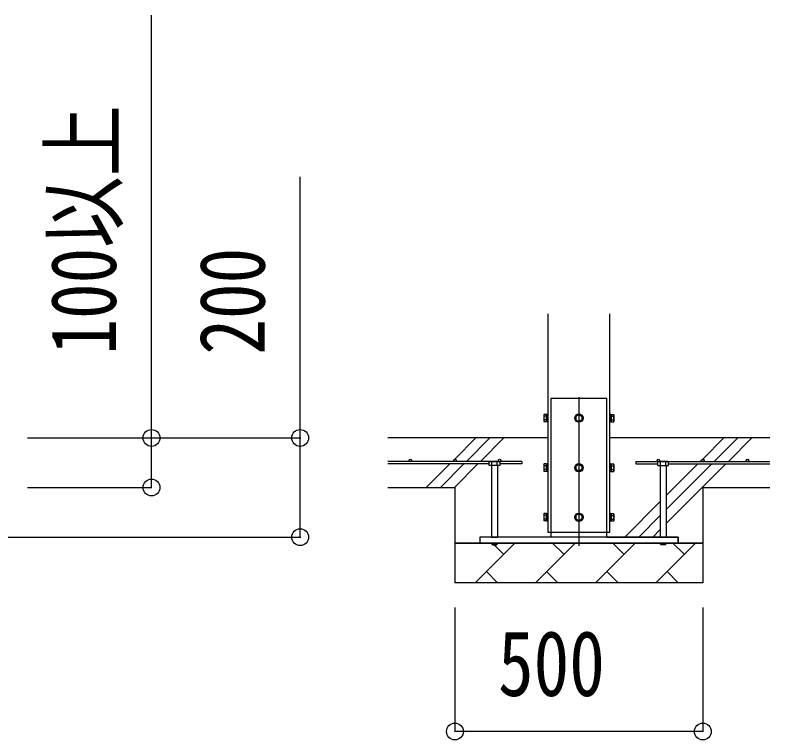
# Model space of a CAD drawing. Units: millimetres, scale not verified. Extents: x -16820 to 16820, y -11880 to 11880.
# Drawn here: x -1958 to -436, y -7599 to -6137 of the extents above; entities that cross this region are included whole.
import ezdxf
from ezdxf.enums import TextEntityAlignment as Align

# ---------------------------------------------------------------- set-up
doc = ezdxf.new("R2010")
doc.units = ezdxf.units.MM
doc.header["$LTSCALE"] = 50
for name, color, linetype in [('0-3_YKK_11', 7, 'Continuous'), ('0-4_YKK_12', 2, 'Continuous'), ('0-5_YKK_13', 4, 'Continuous'), ('0-6_YKK_A1', 4, 'Continuous'), ('0-7_YKK_D', 6, 'Continuous')]:
    doc.layers.add(name, color=color, linetype=linetype)
doc.styles.add('ＭＳ ゴシック', font='')
doc.styles.get('ＭＳ ゴシック').set_extended_font_data('MS Gothic')

msp = doc.modelspace()

# ---------------------------------------------------------------- linework, layer by layer
at = {"layer": '0-3_YKK_11'}
for p, q in [((-1070.92, -7202), (-1020.92, -7202)), ((-570.92, -7202), (-620.92, -7202))]:
    msp.add_line(p, q, dxfattribs=at)
at = {"layer": '0-4_YKK_12'}
msp.add_line((-820.92, -6907.5), (-820.92, -7207.5), dxfattribs=at)
at = {"layer": '0-5_YKK_13'}
for p, q in [((-876.92, -6910), (-764.92, -6910)), ((-764.92, -7180), (-764.92, -6910)), ((-891.62, -6943.51), (-891.04, -6942.51)), ((-891.62, -6943.51), (-891.62, -6956.5)), ((-886.12, -6942.51), (-891.04, -6942.51)), ((-886.12, -6946.25), (-891.04, -6946.25)), ((-886.12, -6953.75), (-891.04, -6953.75)), ((-886.12, -6942.51), (-886.12, -6957.51)), ((-884.52, -6942.96), (-886.12, -6942.96)), ((-886.12, -6949.5), (-886.12, -6942.96)), ((-886.12, -6949.5), (-884.52, -6949.5)), ((-886.12, -6950.5), (-884.52, -6950.5)), ((-886.12, -6957.05), (-886.12, -6950.5)), ((-884.52, -6949.5), (-884.52, -6942.96)), ((-884.52, -6957.05), (-884.52, -6950.5)), ((-757.32, -6942.95), (-755.72, -6942.95)), ((-757.32, -6949.5), (-757.32, -6942.95)), ((-755.72, -6949.5), (-757.32, -6949.5)), ((-755.72, -6950.5), (-757.32, -6950.5)), ((-757.32, -6957.05), (-757.32, -6950.5)), ((-755.72, -6942.49), (-750.8, -6942.49)), ((-755.72, -6942.49), (-755.72, -6957.51)), ((-755.72, -6949.5), (-755.72, -6942.95)), ((-755.72, -6946.25), (-750.8, -6946.25)), ((-755.72, -6957.05), (-755.72, -6950.5)), ((-755.72, -6953.75), (-750.8, -6953.75)), ((-750.22, -6943.5), (-750.8, -6942.49)), ((-750.22, -6943.5), (-750.22, -6956.5)), ((-891.62, -6956.5), (-891.04, -6957.51)), ((-886.12, -6957.51), (-891.04, -6957.51)), ((-886.12, -6957.05), (-884.52, -6957.05)), ((-755.72, -6957.05), (-757.32, -6957.05)), ((-755.72, -6957.51), (-750.8, -6957.51)), ((-750.22, -6956.5), (-750.8, -6957.51)), ((-1000.42, -7037.5), (-1001.89, -7038.35)), ((-1000.42, -7037.5), (-981.42, -7037.5)), ((-996.92, -7045.5), (-996.92, -7190)), ((-996.41, -7045.5), (-996.41, -7038.35)), ((-985.44, -7045.5), (-985.44, -7038.35)), ((-984.92, -7045.5), (-984.92, -7190)), ((-981.42, -7037.5), (-979.95, -7038.35)), ((-979.95, -7045.5), (-979.95, -7038.35)), ((-891.62, -7043.51), (-891.04, -7042.51)), ((-891.62, -7043.51), (-891.62, -7056.5)), ((-886.12, -7042.51), (-891.04, -7042.51)), ((-886.12, -7046.25), (-891.04, -7046.25)), ((-886.12, -7042.51), (-886.12, -7057.51)), ((-884.52, -7042.96), (-886.12, -7042.96)), ((-886.12, -7049.5), (-886.12, -7042.96)), ((-884.52, -7049.5), (-884.52, -7042.96)), ((-757.32, -7042.95), (-755.72, -7042.95)), ((-757.32, -7049.5), (-757.32, -7042.95)), ((-755.72, -7042.49), (-750.8, -7042.49)), ((-755.72, -7042.49), (-755.72, -7057.51)), ((-755.72, -7049.5), (-755.72, -7042.95)), ((-755.72, -7046.25), (-750.8, -7046.25)), ((-750.22, -7043.5), (-750.8, -7042.49)), ((-750.22, -7043.5), (-750.22, -7056.5)), ((-660.42, -7037.5), (-661.89, -7038.35)), ((-661.89, -7045.5), (-661.89, -7038.35)), ((-641.42, -7037.5), (-660.42, -7037.5)), ((-656.92, -7045.5), (-656.92, -7190)), ((-656.41, -7045.5), (-656.41, -7038.35)), ((-645.44, -7045.5), (-645.44, -7038.35)), ((-644.92, -7045.5), (-644.92, -7190)), ((-641.42, -7037.5), (-639.95, -7038.35)), ((-891.62, -7056.5), (-891.04, -7057.51)), ((-886.12, -7053.75), (-891.04, -7053.75)), ((-886.12, -7057.51), (-891.04, -7057.51)), ((-886.12, -7049.5), (-884.52, -7049.5)), ((-886.12, -7050.5), (-884.52, -7050.5)), ((-886.12, -7057.05), (-886.12, -7050.5)), ((-886.12, -7057.05), (-884.52, -7057.05)), ((-884.52, -7057.05), (-884.52, -7050.5)), ((-755.72, -7049.5), (-757.32, -7049.5)), ((-755.72, -7050.5), (-757.32, -7050.5)), ((-757.32, -7057.05), (-757.32, -7050.5)), ((-755.72, -7057.05), (-757.32, -7057.05)), ((-755.72, -7057.05), (-755.72, -7050.5)), ((-755.72, -7053.75), (-750.8, -7053.75)), ((-755.72, -7057.51), (-750.8, -7057.51)), ((-750.22, -7056.5), (-750.8, -7057.51)), ((-891.62, -7143.51), (-891.04, -7142.51)), ((-891.62, -7143.51), (-891.62, -7156.5)), ((-886.12, -7142.51), (-891.04, -7142.51)), ((-886.12, -7146.25), (-891.04, -7146.25)), ((-886.12, -7153.75), (-891.04, -7153.75)), ((-886.12, -7142.51), (-886.12, -7157.51)), ((-884.52, -7142.96), (-886.12, -7142.96)), ((-886.12, -7149.5), (-886.12, -7142.96)), ((-886.12, -7149.5), (-884.52, -7149.5)), ((-886.12, -7150.5), (-884.52, -7150.5)), ((-886.12, -7157.05), (-886.12, -7150.5)), ((-884.52, -7149.5), (-884.52, -7142.96)), ((-884.52, -7157.05), (-884.52, -7150.5)), ((-757.32, -7142.95), (-755.72, -7142.95)), ((-757.32, -7149.5), (-757.32, -7142.95)), ((-755.72, -7149.5), (-757.32, -7149.5)), ((-755.72, -7150.5), (-757.32, -7150.5)), ((-757.32, -7157.05), (-757.32, -7150.5)), ((-755.72, -7142.49), (-750.8, -7142.49)), ((-755.72, -7142.49), (-755.72, -7157.51)), ((-755.72, -7149.5), (-755.72, -7142.95)), ((-755.72, -7146.25), (-750.8, -7146.25)), ((-755.72, -7157.05), (-755.72, -7150.5)), ((-755.72, -7153.75), (-750.8, -7153.75)), ((-750.22, -7143.5), (-750.8, -7142.49)), ((-750.22, -7143.5), (-750.22, -7156.5)), ((-891.62, -7156.5), (-891.04, -7157.51)), ((-886.12, -7157.51), (-891.04, -7157.51)), ((-886.12, -7157.05), (-884.52, -7157.05)), ((-755.72, -7157.05), (-757.32, -7157.05)), ((-755.72, -7157.51), (-750.8, -7157.51)), ((-750.22, -7156.5), (-750.8, -7157.51)), ((-764.92, -7190), (-764.92, -7180)), ((-996.92, -7190), (-984.92, -7190)), ((-644.92, -7190), (-656.92, -7190)), ((-996.92, -7203.5), (-984.92, -7203.5)), ((-644.92, -7203.5), (-656.92, -7203.5))]:
    msp.add_line(p, q, dxfattribs=at)
for points in [[(-876.92, -7190), (-876.92, -7180), (-876.92, -6910)], [(-883.42, -6941.5), (-884.52, -6941.5), (-884.52, -6958.5), (-883.42, -6958.5)], [(-758.42, -6941.5), (-757.32, -6941.5), (-757.32, -6958.5), (-758.42, -6958.5)], [(-979.95, -7045.5), (-1001.89, -7045.5), (-1001.89, -7038.35)], [(-883.42, -7041.5), (-884.52, -7041.5), (-884.52, -7058.5), (-883.42, -7058.5)], [(-758.42, -7041.5), (-757.32, -7041.5), (-757.32, -7058.5), (-758.42, -7058.5)], [(-661.89, -7045.5), (-639.95, -7045.5), (-639.95, -7038.35)], [(-883.42, -7141.5), (-884.52, -7141.5), (-884.52, -7158.5), (-883.42, -7158.5)], [(-758.42, -7141.5), (-757.32, -7141.5), (-757.32, -7158.5), (-758.42, -7158.5)], [(-996.92, -7202), (-996.92, -7203.5), (-994.92, -7205.5), (-986.92, -7205.5)], [(-984.92, -7202), (-984.92, -7203.5), (-986.92, -7205.5)], [(-656.92, -7202), (-656.92, -7203.5), (-654.92, -7205.5)], [(-644.92, -7202), (-644.92, -7203.5), (-646.92, -7205.5), (-654.92, -7205.5)]]:
    msp.add_lwpolyline(points, dxfattribs=at)
for points in [[(-820.92, -6942.49), (-827.42, -6946.25), (-827.42, -6953.75), (-820.92, -6957.51), (-814.42, -6953.75), (-814.42, -6946.25)], [(-820.92, -7042.49), (-827.42, -7046.25), (-827.42, -7053.75), (-820.92, -7057.51), (-814.42, -7053.75), (-814.42, -7046.25)], [(-820.92, -7142.49), (-827.42, -7146.25), (-827.42, -7153.75), (-820.92, -7157.51), (-814.42, -7153.75), (-814.42, -7146.25)], [(-1020.92, -7202), (-620.92, -7202), (-620.92, -7190), (-1020.92, -7190)]]:
    msp.add_lwpolyline(points, close=True, dxfattribs=at)
for centre, radius in [((-820.92, -6950), 8.5), ((-820.92, -6950), 6.5), ((-820.92, -7050), 8.5), ((-820.92, -7050), 6.5), ((-820.92, -7150), 8.5), ((-820.92, -7150), 6.5)]:
    msp.add_circle(centre, radius, dxfattribs=at)
for centre, radius, start, end in [((-888.32, -6944.38), 3.31, 145.51973, 214.48027), ((-879.2, -6950), 12.42, 162.41205, 197.58795), ((-888.3, -6955.63), 3.32, 145.61575, 214.38425), ((-820.92, -6950), 7.05, 157.21814, 202.78186), ((-820.92, -6950), 7.05, 97.21814, 142.78186), ((-820.92, -6950), 7.05, 217.21814, 262.78186), ((-820.92, -6950), 7.05, 37.21814, 82.78186), ((-820.92, -6950), 7.05, 277.21814, 322.78186), ((-820.92, -6950), 7.05, 337.21814, 22.78186), ((-753.54, -6944.37), 3.32, 325.61575, 34.38425), ((-762.64, -6950), 12.42, 342.41205, 17.58795), ((-753.54, -6955.63), 3.32, 325.61575, 34.38425), ((-999.15, -7042.36), 4.86, 55.61575, 124.38425), ((-990.92, -7055.65), 18.15, 72.41205, 107.58795), ((-982.69, -7042.36), 4.86, 55.61575, 124.38425), ((-888.32, -7044.38), 3.31, 145.51973, 214.48027), ((-879.2, -7050), 12.42, 162.41205, 197.58795), ((-820.92, -7050), 7.05, 157.21814, 202.78186), ((-820.92, -7050), 7.05, 97.21814, 142.78186), ((-820.92, -7050), 7.05, 37.21814, 82.78186), ((-820.92, -7050), 7.05, 337.21814, 22.78186), ((-753.54, -7044.37), 3.32, 325.61575, 34.38425), ((-762.64, -7050), 12.42, 342.41205, 17.58795), ((-659.15, -7042.36), 4.86, 55.61575, 124.38425), ((-650.92, -7055.65), 18.15, 72.41205, 107.58795), ((-642.69, -7042.36), 4.86, 55.61575, 124.38425), ((-888.3, -7055.63), 3.32, 145.61575, 214.38425), ((-820.92, -7050), 7.05, 217.21814, 262.78186), ((-820.92, -7050), 7.05, 277.21814, 322.78186), ((-753.54, -7055.63), 3.32, 325.61575, 34.38425), ((-888.32, -7144.38), 3.31, 145.51973, 214.48027), ((-879.2, -7150), 12.42, 162.41205, 197.58795), ((-888.3, -7155.63), 3.32, 145.61575, 214.38425), ((-820.92, -7150), 7.05, 157.21814, 202.78186), ((-820.92, -7150), 7.05, 97.21814, 142.78186), ((-820.92, -7150), 7.05, 37.21814, 82.78186), ((-820.92, -7150), 7.05, 337.21814, 22.78186), ((-753.54, -7144.37), 3.32, 325.61575, 34.38425), ((-762.64, -7150), 12.42, 342.41205, 17.58795), ((-753.54, -7155.63), 3.32, 325.61575, 34.38425), ((-820.92, -7150), 7.05, 217.21814, 262.78186), ((-820.92, -7150), 7.05, 277.21814, 322.78186)]:
    msp.add_arc(centre, radius, start, end, dxfattribs=at)
at = {"layer": '0-6_YKK_A1'}
for p, q in [((-883.42, -6740), (-883.42, -7180)), ((-758.42, -7180), (-758.42, -6740)), ((-883.42, -6990), (-1206.08, -6990)), ((-1071.14, -7032.51), (-1028.63, -6990)), ((-1047.85, -7037.5), (-1000.35, -6990)), ((-1019.57, -7037.5), (-972.07, -6990)), ((-435.76, -6990), (-758.42, -6990)), ((-571.14, -7032.51), (-528.63, -6990)), ((-547.85, -7037.5), (-500.35, -6990)), ((-519.57, -7037.5), (-472.07, -6990)), ((-935.92, -7037.5), (-1206.08, -7037.5)), ((-1001.89, -7042.5), (-1206.08, -7042.5)), ((-1128.63, -7090), (-1081.13, -7042.5)), ((-1100.35, -7090), (-1052.85, -7042.5)), ((-1076.13, -7037.5), (-1073.41, -7034.78)), ((-1072.07, -7090), (-1024.57, -7042.5)), ((-935.92, -7042.5), (-979.95, -7042.5)), ((-935.92, -7037.5), (-935.92, -7042.5)), ((-705.92, -7037.5), (-435.76, -7037.5)), ((-705.92, -7037.5), (-705.92, -7042.5)), ((-705.92, -7042.5), (-661.89, -7042.5)), ((-644.92, -7162.85), (-524.57, -7042.5)), ((-644.92, -7134.57), (-552.85, -7042.5)), ((-644.92, -7106.29), (-581.13, -7042.5)), ((-639.95, -7042.5), (-435.76, -7042.5)), ((-576.13, -7037.5), (-573.41, -7034.78)), ((-1206.08, -7090), (-1070.92, -7090)), ((-1070.92, -7090), (-1070.92, -7282)), ((-570.92, -7090), (-435.76, -7090)), ((-570.92, -7090), (-570.92, -7282)), ((-728.63, -7190), (-656.92, -7118.29)), ((-700.35, -7190), (-656.92, -7146.57)), ((-883.42, -7180), (-758.42, -7180)), ((-672.07, -7190), (-656.92, -7174.85)), ((-876.92, -7190), (-1020.92, -7190)), ((-1020.92, -7190), (-1020.92, -7202)), ((-764.92, -7190), (-620.92, -7190)), ((-620.92, -7190), (-620.92, -7202)), ((-1020.92, -7202), (-1070.92, -7202)), ((-570.92, -7202), (-1070.92, -7202)), ((-1030.18, -7282), (-950.18, -7202)), ((-972.85, -7224.66), (-992.01, -7205.5)), ((-908.76, -7282), (-828.76, -7202)), ((-851.42, -7224.66), (-874.09, -7202)), ((-787.34, -7282), (-707.34, -7202)), ((-730, -7224.66), (-752.66, -7202)), ((-665.92, -7282), (-585.92, -7202)), ((-608.58, -7224.66), (-631.24, -7202)), ((-620.92, -7202), (-570.92, -7202)), ((-1007.52, -7259.34), (-984.86, -7282)), ((-886.1, -7259.34), (-863.44, -7282)), ((-764.68, -7259.34), (-742.02, -7282)), ((-643.26, -7259.34), (-620.6, -7282)), ((-570.92, -7282), (-1070.92, -7282))]:
    msp.add_line(p, q, dxfattribs=at)
for centre in [(-1160.92, -7035), (-1070.92, -7035), (-980.92, -7035), (-660.92, -7035), (-570.92, -7035), (-480.92, -7035)]:
    msp.add_circle(centre, 2.5, dxfattribs=at)
at = {"layer": '0-7_YKK_D'}
for p, q in [((-1932.92, -6990), (-1682.42, -6990)), ((-1932.92, -6990), (-1381.92, -6990)), ((-1932.92, -7090), (-1682.42, -7090)), ((-2332.92, -7190), (-1381.92, -7190)), ((-1070.92, -7332), (-1070.92, -7583)), ((-570.92, -7332), (-570.92, -7583)), ((-570.92, -7582), (-1070.92, -7582))]:
    msp.add_line(p, q, dxfattribs=at)
for points in [[(-1682.92, -7090), (-1682.92, -6990), (-1682.92, -6137.2)], [(-1382.92, -7190), (-1382.92, -6990), (-1382.92, -6463.6)]]:
    msp.add_lwpolyline(points, dxfattribs=at)
for centre in [(-1682.92, -6990), (-1382.92, -6990), (-1682.92, -7090), (-1382.92, -7190), (-1070.92, -7582), (-570.92, -7582)]:
    msp.add_circle(centre, 17, dxfattribs=at)

# ---------------------------------------------------------------- texts
at = {"layer": '0-7_YKK_D', "style": 'ＭＳ ゴシック', "width": 0.8}
for s, p in [('100以上', (-1714.92, -6822)), ('200', (-1414.92, -6822))]:
    msp.add_text(s, height=132, rotation=90, dxfattribs=at).set_placement(p, align=Align.BOTTOM_LEFT)
msp.add_text('500', height=132, dxfattribs=at).set_placement((-984.12, -7550), align=Align.BOTTOM_LEFT)

doc.saveas('drawing.dxf')
